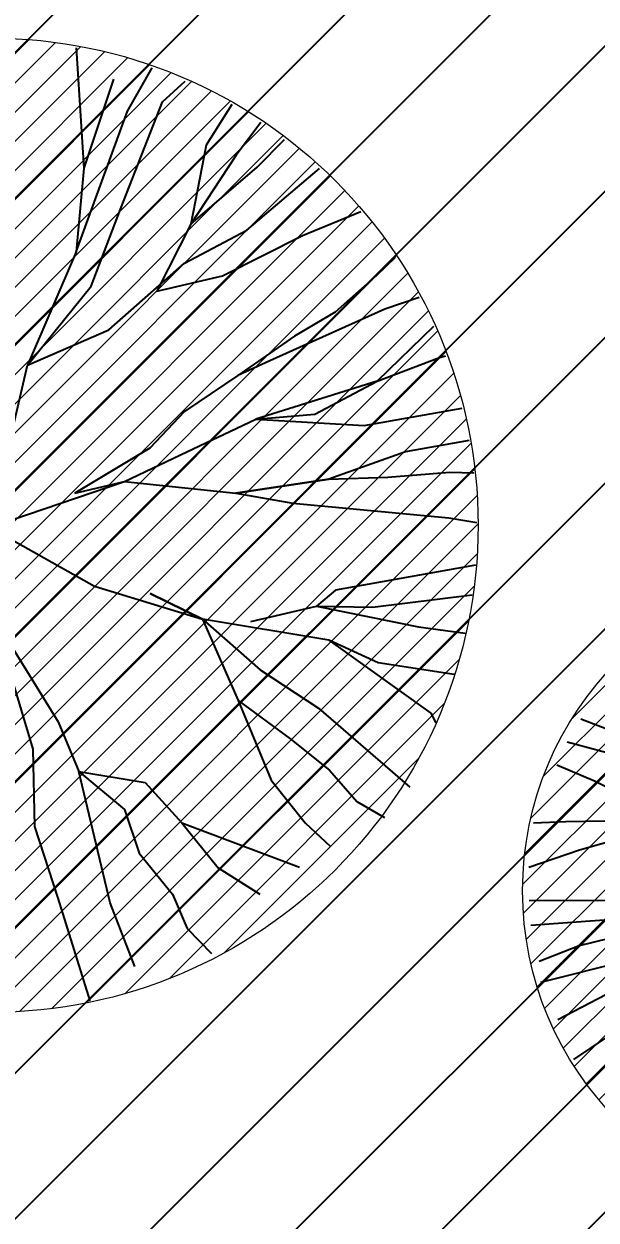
# Model space of a CAD drawing. Extents: x 352140 to 354978, y 6304672 to 6307963.
# Drawn here: x 352375.57 to 352384.38, y 6305936.07 to 6305954.48 of the extents above; entities that cross this region are included whole.
import ezdxf

# ---------------------------------------------------------------- set-up
doc = ezdxf.new("R2010")
doc.units = 0
doc.linetypes.add('CONTINUOS', pattern=[0])
doc.linetypes.add('DASHDOT', pattern=[1, 0.5, -0.25, 0, -0.25])
doc.layers.get('0').update_dxf_attribs({"linetype": 'CONTINUOUS'})
for name, color, linetype in [('02_Geo ext_Acotamiento', 7, 'CONTINUOUS'), ('03_Pav ext_Vereda HC', 42, 'CONTINUOUS'), ('03_S2_Pav ext_Borde vereda', 7, 'CONTINUOUS'), ('Paisajismo', 253, 'CONTINUOUS')]:
    doc.layers.add(name, color=color, linetype=linetype)
doc.layers.add('0_ASD_LINEA OFICIAL', color=253, linetype='DASHDOT', lineweight=20)
doc.layers.add('0_ASD_TOPOGRAFIA_ELEMENTOS', color=7, linetype='CONTINUOS', lineweight=5, true_color=0xbdbdbd)
doc.styles.add('ROMANS', font='romans.shx', dxfattribs={"width": 0.75})
doc.dimstyles.new('Principal', dxfattribs={"dimscale": 0, "dimtxt": 2, "dimasz": 2, "dimexe": 1, "dimexo": 1, "dimtad": 1, "dimrnd": 0.05, "dimzin": 1, "dimtxsty": 'ROMANS', "dimcen": 2.5, "dimclrt": 2, "dimaunit": 2, "dimadec": 0, "dimazin": 0, "dimtfac": 1, "dimtmove": 0, "dimatfit": 3, "dimfxl": 1, "dimfxlon": 1, "dimarcsym": 0})

# ---------------------------------------------------------------- blocks, each defined once
blk = doc.blocks.new('*D1198')
at = {"layer": '02_Geo ext_Acotamiento', "color": 0, "lineweight": -2, "transparency": 16777216}
blk.add_line((352276.2751045862, 6305950.453590345), (352270.2940694395, 6305949.519274759), dxfattribs=at)
at = {"layer": '02_Geo ext_Acotamiento', "color": 0, "transparency": 16777216}
blk.add_solid([(352270.2683459033, 6305949.68394436), (352270.3197929759, 6305949.354605158), (352269.3060518341, 6305949.364933541)], dxfattribs=at)
at = {"layer": '02_Geo ext_Acotamiento', "color": 2, "transparency": 16777216, "insert": (352273.6384944128, 6305950.96046438), "char_height": 1, "attachment_point": 5, "rotation": 8.878591050159262, "style": 'ROMANS'}
blk.add_mtext('R125,00', dxfattribs=at)
blk = doc.blocks.new('*D1275')
at = {"layer": '02_Geo ext_Acotamiento', "color": 0, "lineweight": -2, "transparency": 16777216}
blk.add_line((352265.4146312114, 6305940.601474353), (352259.5027200941, 6305939.299539646), dxfattribs=at)
at = {"layer": '02_Geo ext_Acotamiento', "color": 0, "transparency": 16777216}
blk.add_solid([(352259.466875284, 6305939.462306128), (352259.5385649044, 6305939.136773165), (352258.5261212075, 6305939.084470786)], dxfattribs=at)
at = {"layer": '02_Geo ext_Acotamiento', "color": 2, "transparency": 16777216, "insert": (352262.7517488985, 6305940.944537443), "char_height": 1, "attachment_point": 5, "rotation": 12.419567213945234, "style": 'ROMANS'}
blk.add_mtext('R137,50', dxfattribs=at)
blk = doc.blocks.new('A$C27410629')
at = {"true_color": 0x136734, "transparency": 33554559}
h = blk.add_hatch(dxfattribs=at)
h.set_pattern_fill('ANSI31', color=116, scale=0.5)
h.set_pattern_definition([(45, (-8759.562515186517, -519.1035735587502), (-1.122532015133644, 1.122532015133644), [])])
h.paths.add_polyline_path([(137.5068959888558, 1252.464406617455, 0.1176268807227723), (109.8147584422568, 1254.193915082657, 0.06692451075002814), (94.44469839795602, 1249.334472017372, 0.3153492887079504), (64.30173641118381, 1196.270282113329, 0.02268268711599586), (65.7292635223912, 1185.310127003227), (112.3603922077091, 1218.953454515778), (153.4782689701005, 1161.962272479494), (172.1053089193083, 1139.480769404351), (187.9579650288579, 1141.807885415954), (193.565073162812, 1120.465553675225), (224.197974734232, 1050.129297271156), (250.6203797236194, 989.4787086543838), (268.1526288855184, 972.7353945672494, 7.254700715645028e-06), (291.4898137452492, 983.2987389690225), (238.1945199318034, 1105.633967029937), (205.2934048173047, 1181.112163638985), (177.0531538182076, 1197.651557407602)])
at = {"layer": '0_ASD_LINEA OFICIAL', "ltscale": 8, "const_width": 0.5}
blk.add_lwpolyline([(250.6203797236194, 989.4787086543838), (268.1526288854875, 972.7353945673531, 7.254700715664111e-06), (291.4898137452146, 983.2987389692971), (291.4898137452146, 983.2987389692971), (238.1945199318034, 1105.633967029937), (205.2934048173047, 1181.112163638985), (177.0531538182076, 1197.651557407602), (137.6146324061954, 1252.315079214)], format="xyb", dxfattribs=at)
blk = doc.blocks.new('1.0 - LO RECABARREN LOTEO PARQUE - VEGETACION EXISTENTE ETAPA MUNICIPAL__2024')
at = {"layer": 'Paisajismo'}
for p, q in [((352376.3773451427, 6305954.116101263), (352376.4951323922, 6305952.26101738)), ((352377.1660805502, 6305953.143455015), (352377.5460104426, 6305953.805843174)), ((352376.9501217235, 6305953.634041974), (352376.4951323922, 6305952.26101738)), ((352377.7063334479, 6305953.286270259), (352378.0552924398, 6305953.604368113)), ((352377.055327809, 6305951.631093152), (352377.7063334479, 6305953.286270259)), ((352378.7726370674, 6305953.242854136), (352378.376854579, 6305952.618292818)), ((352376.3755405879, 6305950.976940688), (352377.1660805502, 6305953.143455015)), ((352379.2165777829, 6305952.967470048), (352378.8407127736, 6305952.466019602)), ((352379.1603348134, 6305952.280591583), (352379.5834703922, 6305952.705475721)), ((352378.376854579, 6305952.618292818), (352378.1384905482, 6305951.402917314)), ((352378.8407127736, 6305952.466019602), (352378.1384905482, 6305951.402917314)), ((352378.1384905482, 6305951.402917314), (352379.1603348134, 6305952.280591583)), ((352376.4951323922, 6305952.26101738), (352376.3755405879, 6305950.976940688)), ((352376.4951323922, 6305952.26101738), (352376.3755405879, 6305950.976940688)), ((352379.0038573088, 6305951.308449631), (352380.1190001204, 6305952.257373816)), ((352376.6039352393, 6305950.448565656), (352377.055327809, 6305951.631093152)), ((352379.8584923725, 6305951.226926945), (352380.7563766425, 6305951.594986825)), ((352378.1384905482, 6305951.402917314), (352377.6163953677, 6305950.372292176)), ((352378.0408278714, 6305950.802569793), (352379.0038573088, 6305951.308449631)), ((352378.6260494437, 6305950.604379807), (352379.8584923725, 6305951.226926945)), ((352376.3755405879, 6305950.976940688), (352375.6274177016, 6305949.228308775)), ((352381.2887266555, 6305950.888629133), (352380.9928525874, 6305950.60390808)), ((352376.8772861176, 6305949.776413087), (352378.0408278714, 6305950.802569793)), ((352375.6274177016, 6305949.228308775), (352376.6039352393, 6305950.448565656)), ((352377.6163953677, 6305950.372292176), (352378.6260494437, 6305950.604379807)), ((352380.9928525874, 6305950.60390808), (352380.3625231617, 6305950.044106301)), ((352381.6577537773, 6305950.271427082), (352381.1295333332, 6305950.090688169)), ((352381.1295333332, 6305950.090688169), (352379.3553576227, 6305949.298976185)), ((352380.3625231617, 6305950.044106301), (352379.7357904976, 6305949.674801619)), ((352375.6274177016, 6305949.228308775), (352376.8772861176, 6305949.776413087)), ((352381.8784788743, 6305949.82539655), (352381.0099335168, 6305948.983757142)), ((352379.7357904976, 6305949.674801619), (352378.8662813959, 6305949.071871536)), ((352381.0099335168, 6305948.983757142), (352381.9702652895, 6305949.346759182)), ((352381.9702652895, 6305949.346759182), (352382.0634274723, 6305949.375851468)), ((352375.0051825991, 6305946.572103266), (352375.6274177016, 6305949.228308775)), ((352379.3553576227, 6305949.298976185), (352378.8662813959, 6305949.071871536)), ((352378.8662813959, 6305949.071871536), (352378.0453254326, 6305948.515668962)), ((352381.0099335168, 6305948.983757142), (352379.1396323491, 6305948.399722939)), ((352380.0469095646, 6305948.477877199), (352381.0099335168, 6305948.983757142)), ((352378.0453254326, 6305948.515668962), (352377.5103092763, 6305947.954067576)), ((352379.1396323491, 6305948.399722939), (352380.0469095646, 6305948.477877199)), ((352380.8085553603, 6305948.302813256), (352382.3161878912, 6305948.568143485)), ((352378.0812951275, 6305947.895642604), (352379.1396323491, 6305948.399722939)), ((352379.1396323491, 6305948.399722939), (352380.8085553603, 6305948.302813256)), ((352382.4234613382, 6305948.072129582), (352381.4471231588, 6305947.896090535)), ((352377.5103092763, 6305947.954067576), (352376.3530619488, 6305947.261285767)), ((352377.1191649368, 6305947.437390021), (352378.0812951275, 6305947.895642604)), ((352381.4471231588, 6305947.896090535), (352380.2663067139, 6305947.473253562)), ((352380.2663067139, 6305947.473253562), (352381.1726846826, 6305947.503780565)), ((352381.1726846826, 6305947.503780565), (352382.127621275, 6305947.58103497)), ((352382.127621275, 6305947.58103497), (352382.4964889174, 6305947.57407041)), ((352375.043497911, 6305946.735664181), (352377.1191649368, 6305947.437390021)), ((352376.3530619488, 6305947.261285767), (352377.1191649368, 6305947.437390021)), ((352377.1191649368, 6305947.437390021), (352378.8321115971, 6305947.262119273)), ((352378.8321115971, 6305947.262119273), (352380.2663067139, 6305947.473253562)), ((352380.2663067139, 6305947.473253562), (352378.8321115971, 6305947.262119273)), ((352378.8321115971, 6305947.262119273), (352379.7088374235, 6305947.103700915)), ((352379.7088374235, 6305947.103700915), (352382.1100688417, 6305946.878969515)), ((352374.8199513163, 6305946.861454085), (352376.6596795221, 6305945.826237095)), ((352382.1100688417, 6305946.878969515), (352382.5431712508, 6305946.805662371)), ((352382.5207807187, 6305946.15236172), (352380.3656884691, 6305945.763786564)), ((352376.6596795221, 6305945.826237095), (352378.318677864, 6305945.318491203)), ((352377.5157060089, 6305945.714790028), (352378.318677864, 6305945.318491203)), ((352378.318677864, 6305945.318491203), (352377.5157060089, 6305945.714790028)), ((352380.3656884691, 6305945.763786564), (352380.0738293147, 6305945.518146304)), ((352380.9351841363, 6305945.501883125), (352382.4710323433, 6305945.695600622)), ((352379.0641743237, 6305945.286058692), (352380.0738293147, 6305945.518146304)), ((352380.0738293147, 6305945.518146304), (352381.6475634219, 6305945.201402467)), ((352380.0738293147, 6305945.518146304), (352380.9351841363, 6305945.501883125)), ((352380.2672073638, 6305944.995847682), (352378.318677864, 6305945.318491203)), ((352378.318677864, 6305945.318491203), (352378.8671781885, 6305944.069444548)), ((352378.318677864, 6305945.318491203), (352379.2097693888, 6305944.539394598)), ((352381.6475634219, 6305945.201402467), (352382.3640904356, 6305945.105043123)), ((352375.3558627127, 6305944.945653663), (352376.0958942317, 6305943.740630981)), ((352380.2672073638, 6305944.995847682), (352381.8378466371, 6305943.870298011)), ((352381.0234190879, 6305944.648075965), (352380.2672073638, 6305944.995847682)), ((352382.1930038088, 6305944.469706248), (352381.0234190879, 6305944.648075965)), ((352375.3477698672, 6305944.517028231), (352375.706548311, 6305943.319203958)), ((352379.2097693888, 6305944.539394598), (352380.1044522658, 6305943.950799172)), ((352378.8671781885, 6305944.069444548), (352379.3770238668, 6305942.840399061)), ((352378.8671781885, 6305944.069444548), (352379.6665532063, 6305943.482644647)), ((352380.1044522658, 6305943.950799172), (352381.5116766674, 6305942.733179271)), ((352381.8378466371, 6305943.870298011), (352381.9131223627, 6305943.725969872)), ((352376.0958942317, 6305943.740630981), (352376.4151006587, 6305942.972332096)), ((352384.1470219137, 6305943.785905619), (352384.9301974909, 6305943.48204311)), ((352379.6665532063, 6305943.482644647), (352380.2770946952, 6305942.994698565)), ((352375.706548311, 6305943.319203958), (352375.731722086, 6305942.127678453)), ((352385.2452462565, 6305943.072536043), (352383.9328605542, 6305943.42686447)), ((352383.7731786799, 6305943.076978066), (352384.3527497111, 6305942.832515891)), ((352376.8999496503, 6305940.949718107), (352376.4151006587, 6305942.972332096)), ((352376.4151006587, 6305942.972332096), (352376.4151006587, 6305942.972332096)), ((352376.4151006587, 6305942.972332096), (352377.4376200212, 6305942.805259897)), ((352376.4151006587, 6305942.972332096), (352377.1191624828, 6305942.387335772)), ((352380.2770946952, 6305942.994698565), (352380.6970150559, 6305942.510347611)), ((352377.4376200212, 6305942.805259897), (352378.0003447704, 6305942.184696448)), ((352379.3770238668, 6305942.840399061), (352379.9031823856, 6305942.184647898)), ((352384.3527497111, 6305942.832515891), (352385.0702719655, 6305942.468689614)), ((352377.1191624828, 6305942.387335772), (352377.344859469, 6305941.716082949)), ((352380.6970150559, 6305942.510347611), (352381.1214315, 6305942.264124992)), ((352378.0003447704, 6305942.184696448), (352379.811227706, 6305941.50222755)), ((352378.0003447704, 6305942.184696448), (352378.5617151782, 6305941.492402333)), ((352379.9031823856, 6305942.184647898), (352380.2911975433, 6305941.818534626)), ((352383.9130474997, 6305942.198903813), (352383.4161794057, 6305942.177278121)), ((352384.8131472521, 6305942.212918703), (352383.9130474997, 6305942.198903813)), ((352375.731722086, 6305942.127678453), (352376.0922934631, 6305941.025104821)), ((352384.8975026067, 6305941.981561007), (352384.1222431193, 6305941.762679717)), ((352377.344859469, 6305941.716082949), (352377.8573900987, 6305941.087062654)), ((352384.1222431193, 6305941.762679717), (352383.3461021238, 6305941.497110684)), ((352378.5617151782, 6305941.492402333), (352379.2002829767, 6305941.085679608)), ((352377.8573900987, 6305941.087062654), (352378.08578475, 6305940.558687625)), ((352376.0922934631, 6305941.025104821), (352376.5868453943, 6305939.443579043)), ((352377.2764536327, 6305939.973884157), (352376.8999496503, 6305940.949718107)), ((352383.3484734513, 6305940.986153407), (352385.3461739717, 6305940.992308799)), ((352384.2876016358, 6305940.672430946), (352385.5926887448, 6305940.771822948)), ((352378.08578475, 6305940.558687625), (352378.4598441523, 6305940.170487067)), ((352383.3725159745, 6305940.609125688), (352384.2876016358, 6305940.672430946)), ((352385.197644777, 6305940.551426471), (352384.1178351971, 6305940.291591417)), ((352384.1178351971, 6305940.291591417), (352383.50564858, 6305940.04627875)), ((352384.8968354016, 6305940.071773954), (352383.5250309271, 6305939.725577706)), ((352383.7925693077, 6305939.153488021), (352384.7837906832, 6305939.671867021)), ((352384.5644189428, 6305938.899739512), (352384.0300935819, 6305938.537730883))]:
    blk.add_line(p, q, dxfattribs=at)

msp = doc.modelspace()

# ---------------------------------------------------------------- hatches: boundary and pattern name
at = {"layer": '03_Pav ext_Vereda HC'}
h = msp.add_hatch(dxfattribs=at)
h.set_pattern_fill('DOTS', color=256, scale=0.2, style=0)
h.set_pattern_definition([(0, (0, 0), (0.15875, 0.3175), [0, -0.3175])])
h.paths.add_polyline_path([(352533.7781987465, 6305988.647630177, 0.001234498587345054), (352535.675126165, 6305989.286498093), (352535.0273047538, 6305991.17866681, -0.001236873237655371), (352533.135689451, 6305990.541615871, -0.02053009870907239), (352503.8853697219, 6305981.940228953), (352503.2840382411, 6305984.518491437), (352499.4039184833, 6305983.544208242), (352499.9993888386, 6305980.991075858, -0.008887102906639828), (352487.1047705442, 6305978.156272031, -0.01455549524336389), (352464.6282001356, 6305974.170378275, -0.008990183444713605), (352459.9926205119, 6305973.570179023), (352460.1984365283, 6305971.58073849, 0.009019331760126793), (352464.9206284034, 6305972.191872346, 0.01455169346436648), (352487.5052945014, 6305976.196778146, 0.03211359260083807)])
h.paths.add_polyline_path([(352453.0159213872, 6305972.983824089, -0.006800505392013569), (352449.4833227422, 6305972.830716716, -0.009066641678675507), (352444.7696182578, 6305972.776126778), (352444.5771080579, 6305970.777466943, 0.01638310348206576), (352453.2219476647, 6305970.992351152)])
h.paths.add_polyline_path([(352389.6460369565, 6305991.879874823, -0.01753322086345317), (352376.9513572304, 6305998.31509122), (352352.1532079588, 6306011.99899601, 0.04440363374849853), (352342.0535807689, 6306016.089608755, 0.1133237876608219), (352314.4714570942, 6306018.047333277), (352314.9360717349, 6306016.097052595, -0.1572406347358349), (352351.2139975071, 6306010.232972499), (352375.9850852466, 6305996.564000573, 0.01750636999426037), (352388.7848668274, 6305990.074641938, -0.0115901603268221), (352405.9871731158, 6305981.141781882, 0.08676206377402094), (352437.5751283566, 6305971.093253941), (352437.7670282808, 6305973.085577833, -0.0864982168626583), (352406.9311932966, 6305982.905094895, 0.01159024218480682)])
h.paths.add_polyline_path([(352298.9308368328, 6306011.291528256, -0.04076991370934013), (352308.0869286793, 6306014.635858133), (352307.6251471448, 6306016.57596012, 0.04303443395370096), (352297.5531387314, 6306012.854879401, 0.2722251189562815), (352266.1428912832, 6305966.550484804), (352264.4334961653, 6305966.567898809, 0.01531595787327513), (352263.8567137016, 6305962.573567073), (352266.0299973136, 6305962.551427328, 0.02154698335859366), (352266.2729303729, 6305957.80291892, 0.06328346041658212), (352273.0108519612, 6305926.495241333, 0.007703608626722357), (352278.1261176605, 6305912.650623268), (352279.9891282905, 6305913.378097652, -0.007677046379327455), (352274.9122720578, 6305927.117035691, -0.06339052285138146), (352268.2648698924, 6305957.982510693, -0.3183358391945924)])
at = {"layer": '0_ASD_TOPOGRAFIA_ELEMENTOS'}
h = msp.add_hatch(dxfattribs=at)
h.set_pattern_fill('ANSI31', color=256, scale=0.1)
h.set_pattern_definition([(45, (346072.2892114692, 6304207.013587961), (-0.2245064030267289, 0.2245064030267289), [])])
edge = h.paths.add_edge_path()
edge.add_arc((352375.0634288101, 6305946.765764275), 7.5, 0, 360)
h = msp.add_hatch(dxfattribs=at)
h.set_pattern_fill('ANSI31', color=256, scale=0.1)
h.set_pattern_definition([(45, (346085.4740959932, 6304201.385981628), (-0.2245064030267289, 0.2245064030267289), [])])
edge = h.paths.add_edge_path()
edge.add_arc((352388.2483133341, 6305941.138157941), 5, 0, 360)

# ---------------------------------------------------------------- linework, layer by layer
for centre, radius in [((352375.0634288101, 6305946.765764275), 7.5), ((352388.2483133341, 6305941.138157941), 5)]:
    msp.add_circle(centre, radius, dxfattribs=at)

# ---------------------------------------------------------------- block references
at = {"layer": '03_S2_Pav ext_Borde vereda', "linetype": 'Continuous'}
msp.add_blockref('A$C27410629', (352203.9623478023, 6304761.713605438), dxfattribs=at)
at = {"layer": 'Paisajismo'}
msp.add_blockref('1.0 - LO RECABARREN LOTEO PARQUE - VEGETACION EXISTENTE ETAPA MUNICIPAL__2024', (0, 0), dxfattribs=at)

# ---------------------------------------------------------------- dimensions: what is measured, and where the dimension line sits
at = {"layer": '02_Geo ext_Acotamiento'}
for center, mpoint, picture, middle in [((352392.8269086622, 6305968.660500089), (352258.5261212075, 6305939.084470786), '*D1275', (352262.9469750959, 6305940.05804143)), ((352392.8269086607, 6305968.660500091), (352269.3060518341, 6305949.364933541), '*D1198', (352273.7785958158, 6305950.063603161))]:
    dim = msp.add_radius_dim(center=center, mpoint=mpoint, dimstyle='Principal', override={"dimtmove": 1}, dxfattribs=at)
    dim.commit()
    dim.dimension.update_dxf_attribs({"geometry": picture, "text_midpoint": middle, "dimtype": 164})

doc.saveas('drawing.dxf')
